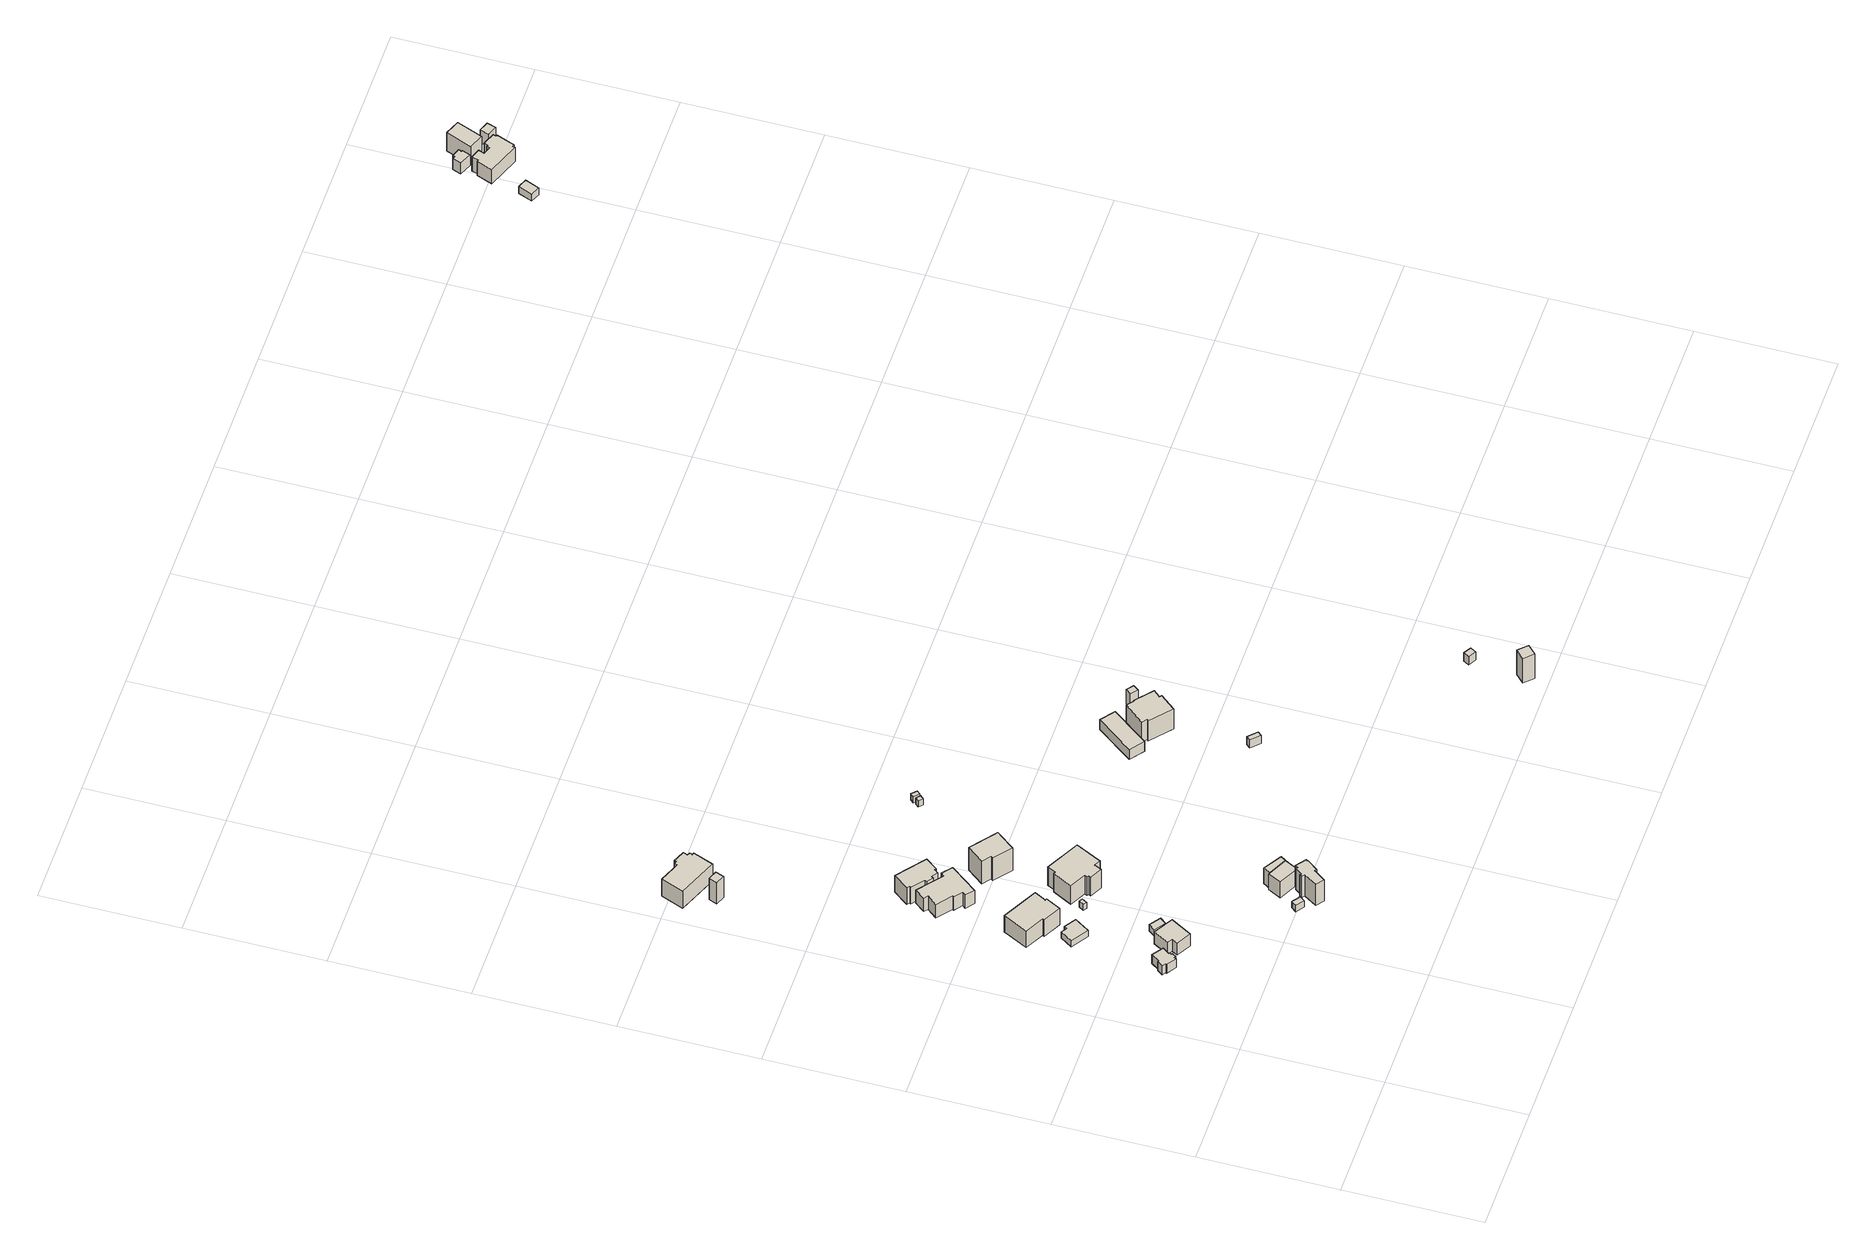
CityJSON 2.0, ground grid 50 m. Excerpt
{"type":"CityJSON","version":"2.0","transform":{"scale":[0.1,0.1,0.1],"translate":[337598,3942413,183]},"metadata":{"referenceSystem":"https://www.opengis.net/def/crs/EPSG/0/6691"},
"CityObjects":{
"building1":{"type":"Building","attributes":{"usage":"451","measuredHeight":4.6,"storeysAboveGround":1,"BuildingIDAttribute.prefecture":"14","BuildingIDAttribute.city":"14151","BuildingDetailAttribute.totalFloorArea":30.14,"BuildingDetailAttribute.buildingFootprintArea":30.14,"BuildingDetailAttribute.buildingStructureType":"601","BuildingDetailAttribute.buildingStructureOrgType":"1","BuildingDetailAttribute.orgUsage":"200","BuildingDetailAttribute.surveyYear":2015},"geometry":[{"type":"Solid","lod":"1","boundaries":[[[[0,1,2,3,4,5,6,7,8,9,10,11,12,13]],[[12,14,15,13]],[[11,16,14,12]],[[10,17,16,11]],[[9,18,17,10]],[[8,19,18,9]],[[7,20,19,8]],[[6,21,20,7]],[[5,22,21,6]],[[4,23,22,5]],[[3,24,23,4]],[[2,25,24,3]],[[1,26,25,2]],[[0,27,26,1]],[[13,15,27,0]],[[14,16,17,18,19,20,21,22,23,24,25,26,27,15]]]]}]},
"building2":{"type":"Building","attributes":{"usage":"451","measuredHeight":6.2,"storeysAboveGround":1,"BuildingIDAttribute.prefecture":"14","BuildingIDAttribute.city":"14151","BuildingDetailAttribute.totalFloorArea":59.3,"BuildingDetailAttribute.buildingFootprintArea":59.3,"BuildingDetailAttribute.buildingStructureType":"601","BuildingDetailAttribute.buildingStructureOrgType":"1","BuildingDetailAttribute.orgUsage":"200","BuildingDetailAttribute.surveyYear":2015},"geometry":[{"type":"Solid","lod":"1","boundaries":[[[[28,29,30,31,32,33]],[[32,34,35,33]],[[31,36,34,32]],[[30,37,36,31]],[[29,38,37,30]],[[28,39,38,29]],[[33,35,39,28]],[[34,36,37,38,39,35]]]]}]},
"building3":{"type":"Building","attributes":{"BuildingIDAttribute.prefecture":"14","BuildingIDAttribute.city":"14151","BuildingDetailAttribute.surveyYear":2015},"geometry":[{"type":"Solid","lod":"1","boundaries":[[[[40,41,42,43]],[[42,44,45,43]],[[41,46,44,42]],[[40,47,46,41]],[[43,45,47,40]],[[44,46,47,45]]]]}]},
"building4":{"type":"Building","attributes":{"usage":"411","storeysAboveGround":1,"BuildingIDAttribute.prefecture":"14","BuildingIDAttribute.city":"14151","BuildingDetailAttribute.totalFloorArea":39.61,"BuildingDetailAttribute.buildingFootprintArea":39.61,"BuildingDetailAttribute.buildingStructureType":"601","BuildingDetailAttribute.buildingStructureOrgType":"1","BuildingDetailAttribute.orgUsage":"10","BuildingDetailAttribute.surveyYear":2015},"geometry":[{"type":"Solid","lod":"1","boundaries":[[[[48,49,50,51,52,53]],[[52,54,55,53]],[[51,56,54,52]],[[50,57,56,51]],[[49,58,57,50]],[[48,59,58,49]],[[53,55,59,48]],[[54,56,57,58,59,55]]]]}]},
"building5":{"type":"Building","attributes":{"measuredHeight":4.1,"BuildingIDAttribute.prefecture":"14","BuildingIDAttribute.city":"14151","BuildingDetailAttribute.surveyYear":2015},"geometry":[{"type":"Solid","lod":"1","boundaries":[[[[60,61,62,63]],[[62,64,65,63]],[[61,66,64,62]],[[60,67,66,61]],[[63,65,67,60]],[[64,66,67,65]]]]}]},
"building6":{"type":"Building","attributes":{"usage":"411","measuredHeight":9.3,"storeysAboveGround":2,"BuildingIDAttribute.prefecture":"14","BuildingIDAttribute.city":"14151","BuildingDetailAttribute.totalFloorArea":250.7,"BuildingDetailAttribute.buildingFootprintArea":125.35,"BuildingDetailAttribute.buildingStructureType":"601","BuildingDetailAttribute.buildingStructureOrgType":"1","BuildingDetailAttribute.orgUsage":"10","BuildingDetailAttribute.surveyYear":2015},"geometry":[{"type":"Solid","lod":"1","boundaries":[[[[68,69,70,71,72,73,74,75]],[[74,76,77,75]],[[73,78,76,74]],[[72,79,78,73]],[[71,80,79,72]],[[70,81,80,71]],[[69,82,81,70]],[[68,83,82,69]],[[75,77,83,68]],[[76,78,79,80,81,82,83,77]]]]}]},
"building7":{"type":"Building","attributes":{"usage":"411","measuredHeight":18.8,"storeysAboveGround":1,"BuildingIDAttribute.prefecture":"14","BuildingIDAttribute.city":"14151","BuildingDetailAttribute.totalFloorArea":43.29,"BuildingDetailAttribute.buildingFootprintArea":43.29,"BuildingDetailAttribute.buildingStructureType":"601","BuildingDetailAttribute.buildingStructureOrgType":"1","BuildingDetailAttribute.orgUsage":"10","BuildingDetailAttribute.surveyYear":2015},"geometry":[{"type":"Solid","lod":"1","boundaries":[[[[84,85,86,87,88,89,90,91,92,93,94,95,96,97]],[[96,98,99,97]],[[95,100,98,96]],[[94,101,100,95]],[[93,102,101,94]],[[92,103,102,93]],[[91,104,103,92]],[[90,105,104,91]],[[89,106,105,90]],[[88,107,106,89]],[[87,108,107,88]],[[86,109,108,87]],[[85,110,109,86]],[[84,111,110,85]],[[97,99,111,84]],[[98,100,101,102,103,104,105,106,107,108,109,110,111,99]]]]}]},
"building8":{"type":"Building","attributes":{"BuildingIDAttribute.prefecture":"14","BuildingIDAttribute.city":"14151","BuildingDetailAttribute.surveyYear":2015},"geometry":[{"type":"Solid","lod":"1","boundaries":[[[[112,113,114,115]],[[114,116,117,115]],[[113,118,116,114]],[[112,119,118,113]],[[115,117,119,112]],[[116,118,119,117]]]]}]},
"building9":{"type":"Building","attributes":{"usage":"411","measuredHeight":11.3,"storeysAboveGround":2,"BuildingIDAttribute.prefecture":"14","BuildingIDAttribute.city":"14151","BuildingDetailAttribute.totalFloorArea":71.79,"BuildingDetailAttribute.buildingFootprintArea":35.9,"BuildingDetailAttribute.buildingStructureType":"601","BuildingDetailAttribute.buildingStructureOrgType":"1","BuildingDetailAttribute.orgUsage":"10","BuildingDetailAttribute.surveyYear":2015},"geometry":[{"type":"Solid","lod":"1","boundaries":[[[[120,121,122,123,124,125,126,127]],[[126,128,129,127]],[[125,130,128,126]],[[124,131,130,125]],[[123,132,131,124]],[[122,133,132,123]],[[121,134,133,122]],[[120,135,134,121]],[[127,129,135,120]],[[128,130,131,132,133,134,135,129]]]]}]},
"building10":{"type":"Building","attributes":{"usage":"411","measuredHeight":7.8,"storeysAboveGround":1,"BuildingIDAttribute.prefecture":"14","BuildingIDAttribute.city":"14151","BuildingDetailAttribute.totalFloorArea":138.1,"BuildingDetailAttribute.buildingFootprintArea":138.1,"BuildingDetailAttribute.buildingStructureType":"601","BuildingDetailAttribute.buildingStructureOrgType":"1","BuildingDetailAttribute.orgUsage":"10","BuildingDetailAttribute.surveyYear":2015},"geometry":[{"type":"Solid","lod":"1","boundaries":[[[[136,137,138,139,140,141,142,143,144,145,146,147]],[[146,148,149,147]],[[145,150,148,146]],[[144,151,150,145]],[[143,152,151,144]],[[142,153,152,143]],[[141,154,153,142]],[[140,155,154,141]],[[139,156,155,140]],[[138,157,156,139]],[[137,158,157,138]],[[136,159,158,137]],[[147,149,159,136]],[[148,150,151,152,153,154,155,156,157,158,159,149]]]]}]},
"building11":{"type":"Building","attributes":{"measuredHeight":12.9,"BuildingIDAttribute.prefecture":"14","BuildingIDAttribute.city":"14151","BuildingDetailAttribute.surveyYear":2015},"geometry":[{"type":"Solid","lod":"1","boundaries":[[[[160,161,162,163,164,165]],[[164,166,167,165]],[[163,168,166,164]],[[162,169,168,163]],[[161,170,169,162]],[[160,171,170,161]],[[165,167,171,160]],[[166,168,169,170,171,167]]]]}]},
"building12":{"type":"Building","attributes":{"usage":"411","measuredHeight":8.8,"storeysAboveGround":2,"BuildingIDAttribute.prefecture":"14","BuildingIDAttribute.city":"14151","BuildingDetailAttribute.totalFloorArea":157.87,"BuildingDetailAttribute.buildingFootprintArea":78.93,"BuildingDetailAttribute.buildingStructureType":"601","BuildingDetailAttribute.buildingStructureOrgType":"1","BuildingDetailAttribute.orgUsage":"10","BuildingDetailAttribute.surveyYear":2015},"geometry":[{"type":"Solid","lod":"1","boundaries":[[[[172,173,174,175,176,177,178,179,180,181,182,183]],[[182,184,185,183]],[[181,186,184,182]],[[180,187,186,181]],[[179,188,187,180]],[[178,189,188,179]],[[177,190,189,178]],[[176,191,190,177]],[[175,192,191,176]],[[174,193,192,175]],[[173,194,193,174]],[[172,195,194,173]],[[183,185,195,172]],[[184,186,187,188,189,190,191,192,193,194,195,185]]]]}]},
"building13":{"type":"Building","attributes":{"usage":"411","measuredHeight":11.1,"storeysAboveGround":2,"BuildingIDAttribute.prefecture":"14","BuildingIDAttribute.city":"14151","BuildingDetailAttribute.totalFloorArea":281.89,"BuildingDetailAttribute.buildingFootprintArea":140.95,"BuildingDetailAttribute.buildingStructureType":"601","BuildingDetailAttribute.buildingStructureOrgType":"1","BuildingDetailAttribute.orgUsage":"10","BuildingDetailAttribute.surveyYear":2015},"geometry":[{"type":"Solid","lod":"1","boundaries":[[[[196,197,198,199,200,201,202,203,204,205,206,207]],[[206,208,209,207]],[[205,210,208,206]],[[204,211,210,205]],[[203,212,211,204]],[[202,213,212,203]],[[201,214,213,202]],[[200,215,214,201]],[[199,216,215,200]],[[198,217,216,199]],[[197,218,217,198]],[[196,219,218,197]],[[207,209,219,196]],[[208,210,211,212,213,214,215,216,217,218,219,209]]]]}]},
"building14":{"type":"Building","attributes":{"usage":"411","measuredHeight":11.4,"storeysAboveGround":1,"BuildingIDAttribute.prefecture":"14","BuildingIDAttribute.city":"14151","BuildingDetailAttribute.totalFloorArea":10.76,"BuildingDetailAttribute.buildingFootprintArea":10.76,"BuildingDetailAttribute.buildingStructureType":"601","BuildingDetailAttribute.buildingStructureOrgType":"1","BuildingDetailAttribute.orgUsage":"10","BuildingDetailAttribute.surveyYear":2015},"geometry":[{"type":"Solid","lod":"1","boundaries":[[[[220,221,222,223]],[[222,224,225,223]],[[221,226,224,222]],[[220,227,226,221]],[[223,225,227,220]],[[224,226,227,225]]]]}]},
"building15":{"type":"Building","attributes":{"usage":"411","measuredHeight":13.4,"storeysAboveGround":1,"BuildingIDAttribute.prefecture":"14","BuildingIDAttribute.city":"14151","BuildingDetailAttribute.totalFloorArea":133.98,"BuildingDetailAttribute.buildingFootprintArea":133.98,"BuildingDetailAttribute.buildingStructureType":"601","BuildingDetailAttribute.buildingStructureOrgType":"1","BuildingDetailAttribute.orgUsage":"10","BuildingDetailAttribute.surveyYear":2015,"BuildingLandSlideRiskAttribute.description":"1","BuildingLandSlideRiskAttribute.areaType":"1"},"geometry":[{"type":"Solid","lod":"1","boundaries":[[[[228,229,230,231,232,233,234,235,236,237,238,239]],[[238,240,241,239]],[[237,242,240,238]],[[236,243,242,237]],[[235,244,243,236]],[[234,245,244,235]],[[233,246,245,234]],[[232,247,246,233]],[[231,248,247,232]],[[230,249,248,231]],[[229,250,249,230]],[[228,251,250,229]],[[239,241,251,228]],[[240,242,243,244,245,246,247,248,249,250,251,241]]]]}]},
"building16":{"type":"Building","attributes":{"usage":"411","measuredHeight":12.4,"storeysAboveGround":2,"BuildingIDAttribute.prefecture":"14","BuildingIDAttribute.city":"14151","BuildingDetailAttribute.totalFloorArea":157.7,"BuildingDetailAttribute.buildingFootprintArea":78.85,"BuildingDetailAttribute.buildingStructureType":"601","BuildingDetailAttribute.buildingStructureOrgType":"1","BuildingDetailAttribute.orgUsage":"10","BuildingDetailAttribute.surveyYear":2015},"geometry":[{"type":"Solid","lod":"1","boundaries":[[[[252,253,254,255,256,257]],[[256,258,259,257]],[[255,260,258,256]],[[254,261,260,255]],[[253,262,261,254]],[[252,263,262,253]],[[257,259,263,252]],[[258,260,261,262,263,259]]]]}]},
"building17":{"type":"Building","attributes":{"BuildingIDAttribute.prefecture":"14","BuildingIDAttribute.city":"14151","BuildingDetailAttribute.surveyYear":2015},"geometry":[{"type":"Solid","lod":"1","boundaries":[[[[264,265,266,267]],[[266,268,269,267]],[[265,270,268,266]],[[264,271,270,265]],[[267,269,271,264]],[[268,270,271,269]]]]}]},
"building18":{"type":"Building","attributes":{"BuildingIDAttribute.prefecture":"14","BuildingIDAttribute.city":"14151","BuildingDetailAttribute.surveyYear":2015},"geometry":[{"type":"Solid","lod":"1","boundaries":[[[[272,273,274,275]],[[274,276,277,275]],[[273,278,276,274]],[[272,279,278,273]],[[275,277,279,272]],[[276,278,279,277]]]]}]},
"building19":{"type":"Building","attributes":{"measuredHeight":4.2,"BuildingIDAttribute.prefecture":"14","BuildingIDAttribute.city":"14151","BuildingDetailAttribute.surveyYear":2015},"geometry":[{"type":"Solid","lod":"1","boundaries":[[[[280,281,282,283]],[[282,284,285,283]],[[281,286,284,282]],[[280,287,286,281]],[[283,285,287,280]],[[284,286,287,285]]]]}]},
"building20":{"type":"Building","attributes":{"usage":"431","measuredHeight":5.1,"storeysAboveGround":1,"BuildingIDAttribute.prefecture":"14","BuildingIDAttribute.city":"14151","BuildingDetailAttribute.totalFloorArea":87.47,"BuildingDetailAttribute.buildingFootprintArea":87.47,"BuildingDetailAttribute.buildingStructureType":"601","BuildingDetailAttribute.buildingStructureOrgType":"1","BuildingDetailAttribute.orgUsage":"143","BuildingDetailAttribute.surveyYear":2015},"geometry":[{"type":"Solid","lod":"1","boundaries":[[[[288,289,290,291]],[[290,292,293,291]],[[289,294,292,290]],[[288,295,294,289]],[[291,293,295,288]],[[292,294,295,293]]]]}]},
"building21":{"type":"Building","attributes":{"usage":"411","measuredHeight":10.5,"storeysAboveGround":2,"BuildingIDAttribute.prefecture":"14","BuildingIDAttribute.city":"14151","BuildingDetailAttribute.totalFloorArea":183.99,"BuildingDetailAttribute.buildingFootprintArea":92,"BuildingDetailAttribute.buildingStructureType":"601","BuildingDetailAttribute.buildingStructureOrgType":"1","BuildingDetailAttribute.orgUsage":"10","BuildingDetailAttribute.surveyYear":2015},"geometry":[{"type":"Solid","lod":"1","boundaries":[[[[296,297,298,299,300,301,302,303,304,305]],[[304,306,307,305]],[[303,308,306,304]],[[302,309,308,303]],[[301,310,309,302]],[[300,311,310,301]],[[299,312,311,300]],[[298,313,312,299]],[[297,314,313,298]],[[296,315,314,297]],[[305,307,315,296]],[[306,308,309,310,311,312,313,314,315,307]]]]}]},
"building22":{"type":"Building","attributes":{"measuredHeight":7.3,"BuildingIDAttribute.prefecture":"14","BuildingIDAttribute.city":"14151","BuildingDetailAttribute.surveyYear":2015},"geometry":[{"type":"Solid","lod":"1","boundaries":[[[[316,317,318,319]],[[318,320,321,319]],[[317,322,320,318]],[[316,323,322,317]],[[319,321,323,316]],[[320,322,323,321]]]]}]},
"building23":{"type":"Building","attributes":{"measuredHeight":14.2,"BuildingIDAttribute.prefecture":"14","BuildingIDAttribute.city":"14151","BuildingDetailAttribute.surveyYear":2015},"geometry":[{"type":"Solid","lod":"1","boundaries":[[[[324,325,326,327]],[[326,328,329,327]],[[325,330,328,326]],[[324,331,330,325]],[[327,329,331,324]],[[328,330,331,329]]]]}]},
"building24":{"type":"Building","attributes":{"measuredHeight":6.1,"BuildingIDAttribute.prefecture":"14","BuildingIDAttribute.city":"14151","BuildingDetailAttribute.surveyYear":2015},"geometry":[{"type":"Solid","lod":"1","boundaries":[[[[332,333,334,335]],[[334,336,337,335]],[[333,338,336,334]],[[332,339,338,333]],[[335,337,339,332]],[[336,338,339,337]]]]}]},
"building25":{"type":"Building","attributes":{"measuredHeight":3.8,"BuildingIDAttribute.prefecture":"14","BuildingIDAttribute.city":"14151","BuildingDetailAttribute.surveyYear":2015},"geometry":[{"type":"Solid","lod":"1","boundaries":[[[[340,341,342,343]],[[342,344,345,343]],[[341,346,344,342]],[[340,347,346,341]],[[343,345,347,340]],[[344,346,347,345]]]]}]},
"building26":{"type":"Building","attributes":{"measuredHeight":5.8,"BuildingIDAttribute.prefecture":"14","BuildingIDAttribute.city":"14151","BuildingDetailAttribute.surveyYear":2015},"geometry":[{"type":"Solid","lod":"1","boundaries":[[[[348,349,350,351,352,353,354,355]],[[354,356,357,355]],[[353,358,356,354]],[[352,359,358,353]],[[351,360,359,352]],[[350,361,360,351]],[[349,362,361,350]],[[348,363,362,349]],[[355,357,363,348]],[[356,358,359,360,361,362,363,357]]]]}]},
"building27":{"type":"Building","attributes":{"usage":"411","measuredHeight":8.2,"storeysAboveGround":2,"BuildingIDAttribute.prefecture":"14","BuildingIDAttribute.city":"14151","BuildingDetailAttribute.totalFloorArea":179.18,"BuildingDetailAttribute.buildingFootprintArea":89.59,"BuildingDetailAttribute.buildingStructureType":"601","BuildingDetailAttribute.buildingStructureOrgType":"1","BuildingDetailAttribute.orgUsage":"10","BuildingDetailAttribute.surveyYear":2015},"geometry":[{"type":"Solid","lod":"1","boundaries":[[[[364,365,366,367,368,369,370,371,372,373,374,375,376,377,378,379]],[[378,380,381,379]],[[377,382,380,378]],[[376,383,382,377]],[[375,384,383,376]],[[374,385,384,375]],[[373,386,385,374]],[[372,387,386,373]],[[371,388,387,372]],[[370,389,388,371]],[[369,390,389,370]],[[368,391,390,369]],[[367,392,391,368]],[[366,393,392,367]],[[365,394,393,366]],[[364,395,394,365]],[[379,381,395,364]],[[380,382,383,384,385,386,387,388,389,390,391,392,393,394,395,381]]]]}]},
"building28":{"type":"Building","attributes":{"usage":"411","measuredHeight":10.4,"storeysAboveGround":2,"BuildingIDAttribute.prefecture":"14","BuildingIDAttribute.city":"14151","BuildingDetailAttribute.totalFloorArea":97.3,"BuildingDetailAttribute.buildingFootprintArea":48.65,"BuildingDetailAttribute.buildingStructureType":"601","BuildingDetailAttribute.buildingStructureOrgType":"1","BuildingDetailAttribute.orgUsage":"10","BuildingDetailAttribute.surveyYear":2015},"geometry":[{"type":"Solid","lod":"1","boundaries":[[[[396,397,398,399]],[[398,400,401,399]],[[397,402,400,398]],[[396,403,402,397]],[[399,401,403,396]],[[400,402,403,401]]]]}]},
"building29":{"type":"Building","attributes":{"measuredHeight":7.3,"BuildingIDAttribute.prefecture":"14","BuildingIDAttribute.city":"14151","BuildingDetailAttribute.surveyYear":2015},"geometry":[{"type":"Solid","lod":"1","boundaries":[[[[404,405,406,407]],[[406,408,409,407]],[[405,410,408,406]],[[404,411,410,405]],[[407,409,411,404]],[[408,410,411,409]]]]}]}
},
"vertices":[
[74,765,274],[70,759,274],[74,757,274],[64,742,274],[59,745,274],[54,737,274],[21,760,274],[23,763,274],[10,772,274],[25,792,274],[28,790,274],[49,819,274],[88,792,274],[70,768,274],[88,792,317],[70,768,317],[49,819,317],[28,790,317],[25,792,317],[10,772,317],[23,763,317],[21,760,317],[54,737,317],[59,745,317],[64,742,317],[74,757,317],[70,759,317],[74,765,317],
[173,724,259],[121,754,259],[133,775,259],[116,785,259],[148,841,259],[217,801,259],[148,841,318],[217,801,318],[116,785,318],[133,775,318],[121,754,318],[173,724,318],
[227,825,250],[189,853,250],[206,877,250],[245,849,250],[206,877,280],[245,849,280],[189,853,280],[227,825,280],
[94,1111,213],[123,1155,213],[143,1142,213],[149,1152,213],[190,1125,213],[155,1071,213],[190,1125,243],[155,1071,243],[149,1152,243],[143,1142,243],[123,1155,243],[94,1111,243],
[392,397,324],[364,418,324],[378,436,324],[406,415,324],[378,436,355],[406,415,355],[364,418,355],[392,397,355],
[222,1235,194],[194,1182,194],[130,1215,194],[133,1222,194],[64,1258,194],[110,1347,194],[238,1280,194],[216,1238,194],[238,1280,275],[216,1238,275],[110,1347,275],[64,1258,275],[133,1222,275],[130,1215,275],[194,1182,275],[222,1235,275],
[465,428,284],[471,437,284],[475,433,284],[494,458,284],[499,453,284],[506,463,284],[541,436,284],[537,432,284],[540,430,284],[509,390,284],[503,395,284],[472,353,284],[444,374,284],[475,421,284],[444,374,388],[475,421,388],[472,353,388],[503,395,388],[509,390,388],[540,430,388],[537,432,388],[541,436,388],[506,463,388],[499,453,388],[494,458,388],[475,433,388],[471,437,388],[465,428,388],
[293,1134,203],[282,1116,203],[270,1123,203],[281,1141,203],[270,1123,233],[281,1141,233],[282,1116,233],[293,1134,233],
[488,542,271],[551,511,271],[548,505,271],[528,465,271],[523,467,271],[522,465,271],[454,499,271],[478,547,271],[454,499,349],[478,547,349],[522,465,349],[523,467,349],[528,465,349],[548,505,349],[551,511,349],[488,542,349],
[268,1613,166],[304,1585,166],[227,1486,166],[197,1509,166],[206,1521,166],[178,1543,166],[181,1547,166],[128,1589,166],[157,1625,166],[144,1636,166],[172,1672,166],[259,1602,166],[172,1672,231],[259,1602,231],[144,1636,231],[157,1625,231],[128,1589,231],[181,1547,231],[178,1543,231],[206,1521,231],[197,1509,231],[227,1486,231],[304,1585,231],[268,1613,231],
[570,532,264],[552,502,264],[548,505,264],[551,511,264],[488,542,264],[506,572,264],[488,542,341],[506,572,341],[551,511,341],[548,505,341],[552,502,341],[570,532,341],
[220,1655,153],[176,1690,153],[179,1695,153],[169,1703,153],[211,1757,153],[313,1677,153],[280,1634,153],[275,1638,153],[264,1624,153],[244,1639,153],[237,1632,153],[217,1647,153],[237,1632,233],[217,1647,233],[244,1639,233],[264,1624,233],[275,1638,233],[280,1634,233],[313,1677,233],[211,1757,233],[169,1703,233],[179,1695,233],[176,1690,233],[220,1655,233],
[417,1128,179],[404,1102,179],[360,1125,179],[364,1134,179],[358,1137,179],[363,1147,179],[305,1177,179],[342,1247,179],[348,1244,179],[364,1274,179],[486,1211,179],[439,1117,179],[486,1211,270],[439,1117,270],[364,1274,270],[348,1244,270],[342,1247,270],[305,1177,270],[363,1147,270],[358,1137,270],[364,1134,270],[360,1125,270],[404,1102,270],[417,1128,270],
[45,2320,87],[57,2351,87],[91,2338,87],[79,2307,87],[91,2338,191],[79,2307,191],[57,2351,191],[45,2320,191],
[122,2491,68],[131,2487,68],[134,2494,68],[178,2476,68],[171,2460,68],[182,2455,68],[178,2445,68],[185,2442,68],[156,2369,68],[10,2428,68],[43,2510,68],[118,2480,68],[43,2510,151],[118,2480,151],[10,2428,151],[156,2369,151],[185,2442,151],[178,2445,151],[182,2455,151],[171,2460,151],[178,2476,151],[134,2494,151],[131,2487,151],[122,2491,151],
[354,1461,153],[360,1468,153],[329,1492,153],[376,1552,153],[469,1479,153],[416,1412,153],[469,1479,263],[416,1412,263],[376,1552,263],[329,1492,263],[360,1468,263],[354,1461,263],
[663,1805,104],[651,1792,104],[637,1806,104],[649,1818,104],[637,1806,134],[649,1818,134],[651,1792,134],[663,1805,134],
[680,1821,104],[669,1809,104],[651,1826,104],[662,1838,104],[651,1826,134],[662,1838,134],[669,1809,134],[680,1821,134],
[1214,807,148],[1201,793,148],[1170,823,148],[1183,837,148],[1170,823,187],[1183,837,187],[1201,793,187],[1214,807,187],
[1001,1188,153],[1101,1320,153],[1151,1282,153],[1051,1150,153],[1151,1282,201],[1051,1150,201],[1101,1320,201],[1001,1188,201],
[1242,1149,128],[1196,1094,128],[1120,1158,128],[1125,1163,128],[1108,1177,128],[1168,1249,128],[1193,1229,128],[1195,1231,128],[1256,1179,128],[1235,1155,128],[1256,1179,226],[1235,1155,226],[1195,1231,226],[1193,1229,226],[1168,1249,226],[1108,1177,226],[1125,1163,226],[1120,1158,226],[1196,1094,226],[1242,1149,226],
[1300,1263,109],[1284,1243,109],[1260,1263,109],[1275,1282,109],[1260,1263,178],[1275,1282,178],[1284,1243,178],[1300,1263,178],
[1711,3,184],[1679,35,184],[1710,66,184],[1742,34,184],[1710,66,304],[1742,34,304],[1679,35,304],[1711,3,304],
[1755,220,157],[1727,237,157],[1740,258,157],[1767,241,157],[1740,258,198],[1767,241,198],[1727,237,198],[1755,220,198],
[2972,3827,1],[2938,3841,1],[2959,3892,1],[2993,3879,1],[2959,3892,35],[2993,3879,35],[2938,3841,35],[2972,3827,35],
[3028,4108,16],[3017,4078,16],[2972,4096,16],[2985,4128,16],[2994,4124,16],[2997,4132,16],[3028,4120,16],[3024,4110,16],[3028,4120,70],[3024,4110,70],[2997,4132,70],[2994,4124,70],[2985,4128,70],[2972,4096,70],[3017,4078,70],[3028,4108,70],
[3057,4023,10],[3062,4034,10],[3066,4032,10],[3072,4046,10],[3118,4029,10],[3114,4018,10],[3119,4016,10],[3094,3949,10],[3086,3952,10],[3083,3943,10],[2966,3987,10],[2988,4045,10],[2994,4043,10],[3002,4067,10],[3037,4054,10],[3029,4033,10],[3037,4054,79],[3029,4033,79],[3002,4067,79],[2994,4043,79],[2988,4045,79],[2966,3987,79],[3083,3943,79],[3086,3952,79],[3094,3949,79],[3119,4016,79],[3114,4018,79],[3118,4029,79],[3072,4046,79],[3066,4032,79],[3062,4034,79],[3057,4023,79],
[3077,4056,15],[3022,4078,15],[3059,4172,15],[3114,4150,15],[3059,4172,104],[3114,4150,104],[3022,4078,104],[3077,4056,104],
[3154,4031,12],[3118,4044,12],[3129,4077,12],[3165,4064,12],[3129,4077,75],[3165,4064,75],[3118,4044,75],[3154,4031,75]
]}
